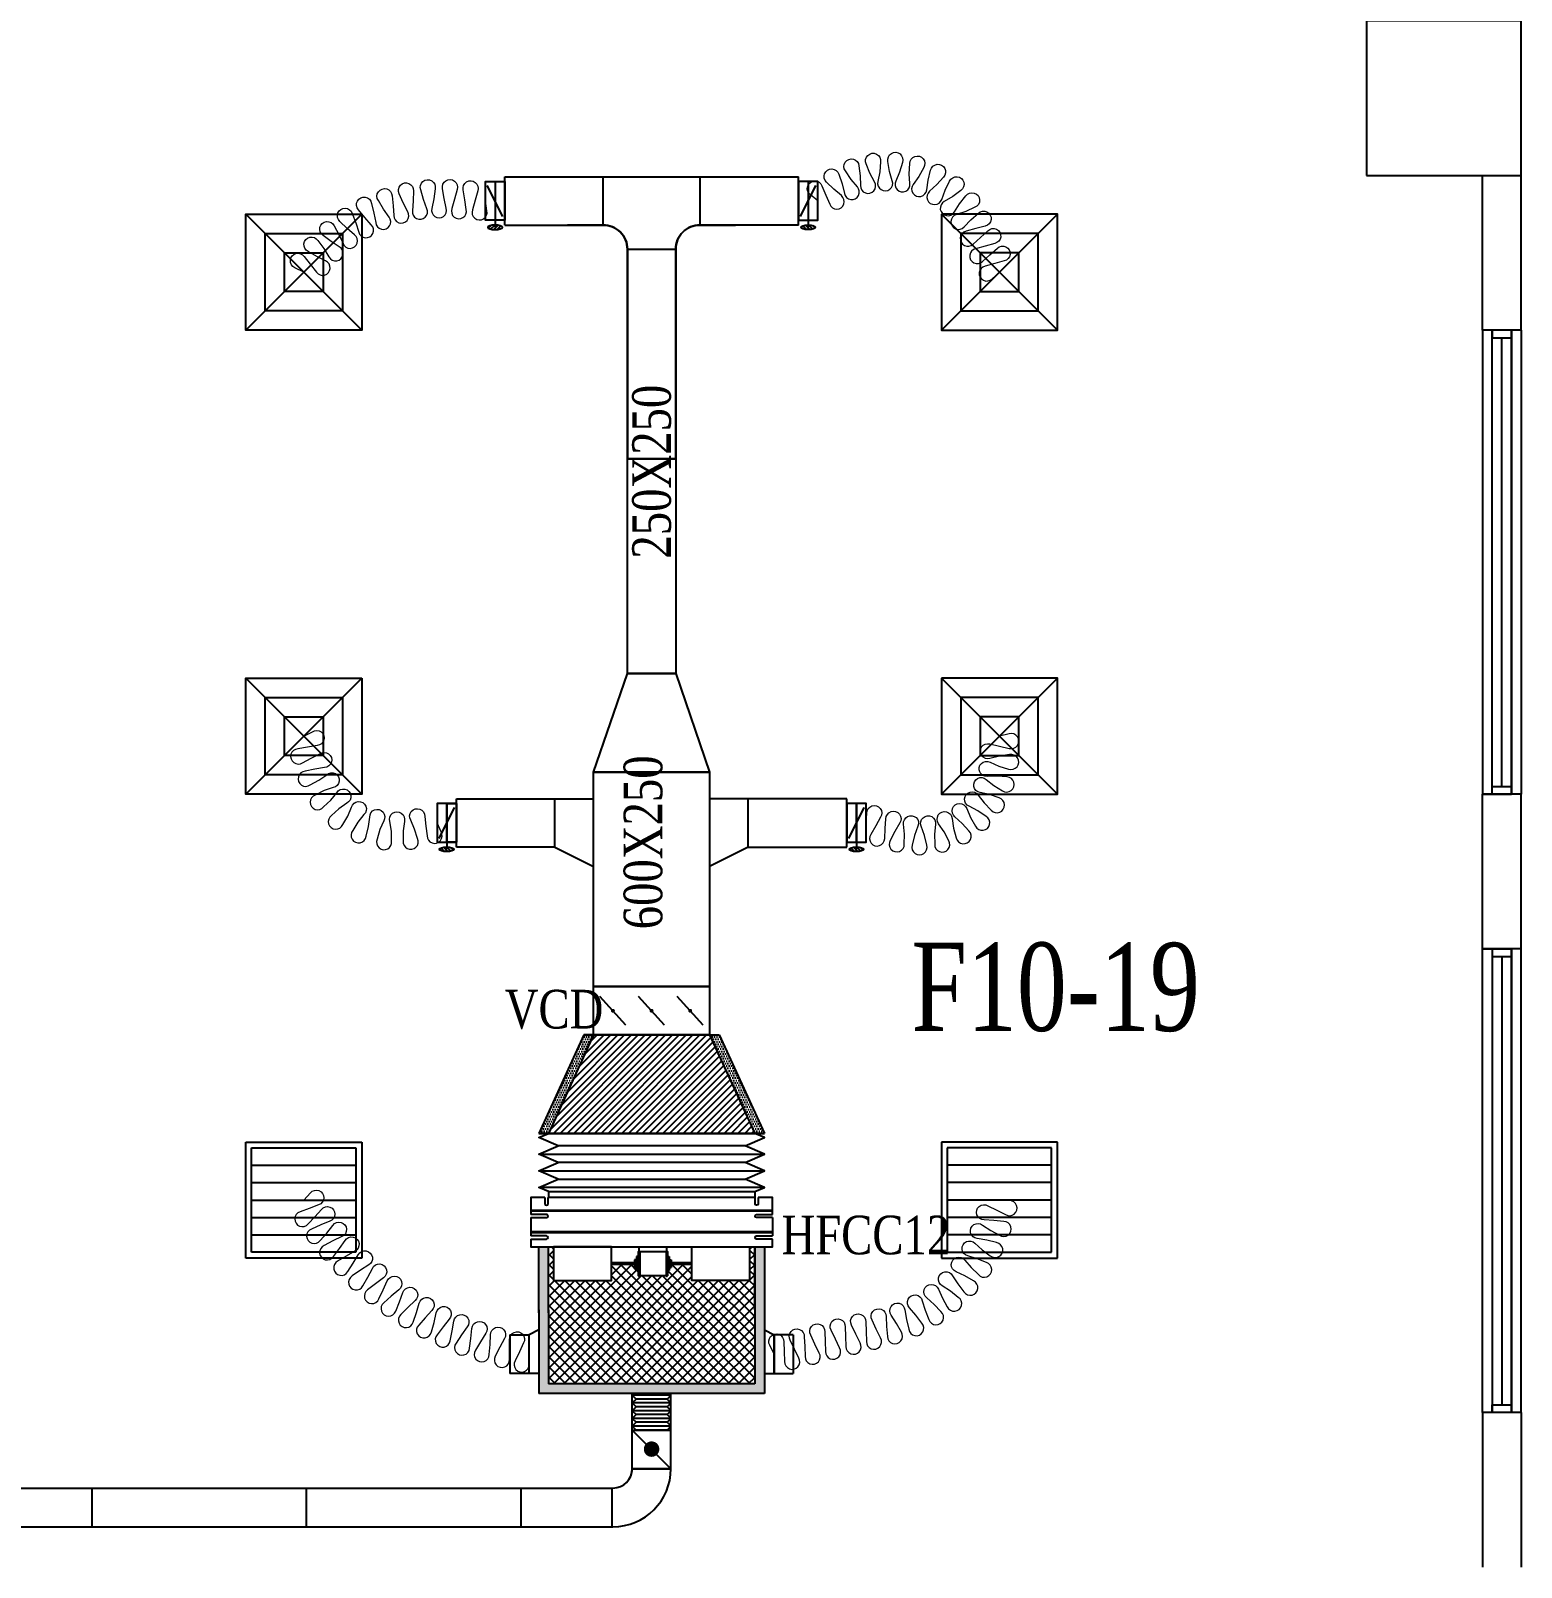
# Model space of a CAD drawing. Header units: metres. Extents: x 352651 to 1421851, y -87441 to -24441.
# Drawn here: x 1196420 to 1204132, y -48460 to -40510 of the extents above; entities that cross this region are included whole.
import ezdxf

# ---------------------------------------------------------------- set-up
doc = ezdxf.new("R2010")
doc.units = ezdxf.units.M
doc.header["$LTSCALE"] = 300
doc.header["$MEASUREMENT"] = 0
for name, color, linetype in [('bat noi mem', 4, 'CONTINUOUS'), ('CUA', 8, 'CONTINUOUS'), ('CUAGIO', 2, 'CONTINUOUS'), ('KT', 1, 'CONTINUOUS'), ('THAY', 9, 'CONTINUOUS'), ('thiet bi', 11, 'CONTINUOUS'), ('TUONG', 7, 'CONTINUOUS'), ('vach', 6, 'CONTINUOUS')]:
    doc.layers.add(name, color=color, linetype=linetype)
doc.layers.add('noi mem', color=5, linetype='BATTING', lineweight=0)
doc.styles.add('PHU', font='vntimeh.shx', dxfattribs={"width": 0.8})
doc.styles.add('ROMANS', font='romans.shx', dxfattribs={"width": 0.75, "bigfont": 'romancvn.shx'})
doc.linetypes.add('BATTING', pattern='A,0.0001,-0.1,[134,ltypeshp.shx,S=0.1,R=0,X=-0.1,Y=0],-0.2,[134,ltypeshp.shx,S=0.1,R=180,X=0.1,Y=0],-0.1', length=0.4001)
pattern_1 = [(0, (738445.674, -331490.506), (6.25, 12.5), [0, -12.5])]

# ---------------------------------------------------------------- blocks, each defined once
blk = doc.blocks.new('cot1')
at = {"layer": 'vach'}
blk.add_lwpolyline([(-400, -400), (400, -400), (400, 400), (-400, 400)], close=True, dxfattribs=at)
blk = doc.blocks.new('SAD')
at = {"layer": 'CUAGIO', "color": 8}
for p, q in [((-300, -300), (300, 300)), ((300, -300), (-300, 300))]:
    blk.add_line(p, q, dxfattribs=at)
at = {"layer": 'CUAGIO'}
blk.add_lwpolyline([(300, -300), (300, 300), (-300, 300), (-300, -300)], close=True, dxfattribs=at)
at = {"layer": 'CUAGIO', "color": 8}
for points in [[(200, -200), (200, 200), (-200, 200), (-200, -200)], [(100, -100), (100, 100), (-100, 100), (-100, -100)]]:
    blk.add_lwpolyline(points, close=True, dxfattribs=at)
blk = doc.blocks.new('SAG')
at = {"layer": 'CUAGIO'}
for p, q in [((-300, 300), (-300, -300)), ((300, 300), (-300, 300)), ((300, -300), (300, 300)), ((-300, -300), (300, -300))]:
    blk.add_line(p, q, dxfattribs=at)
at = {"layer": 'CUAGIO', "color": 8}
for p, q in [((-270, 270), (-270, -270)), ((270, 270), (-270, 270)), ((-180, -270), (-180, 270)), ((-90, -270), (-90, 270)), ((0, -270), (0, 270)), ((90, -270), (90, 270)), ((180, -270), (180, 270)), ((270, -270), (270, 270)), ((-270, -270), (270, -270))]:
    blk.add_line(p, q, dxfattribs=at)
blk = doc.blocks.new('1-van gio D200')
at = {"layer": 'CUAGIO'}
h = blk.add_hatch(dxfattribs=at)
h.set_pattern_fill('ANSI31', color=256, scale=100, style=0)
edge = h.paths.add_edge_path()
edge.add_ellipse((486127, -58494), major_axis=(-38.1, 0), ratio=0.310482, start_angle=0, end_angle=360, ccw=False)
for p, q in [((486127, -58257.4), (486127, -58494)), ((486167, -58437.3), (486087.1, -58277.5))]:
    blk.add_line(p, q, dxfattribs=at)
at = {"layer": 'CUAGIO', "const_width": 3}
for points in [[(486127, -58457.4), (486177, -58457.4), (486177, -58257.4), (486077, -58257.4), (486077, -58457.4), (486127, -58457.4)], [(486127, -58257.4), (486127, -58494)], [(486167, -58437.3), (486087.1, -58277.5)]]:
    blk.add_lwpolyline(points, dxfattribs=at)
at = {"layer": 'CUAGIO'}
blk.add_lwpolyline([(486177, -58457.4), (486077, -58457.4), (486077, -58257.4), (486177, -58257.4)], close=True, dxfattribs=at)
at = {"layer": 'CUAGIO', "const_width": 5.35}
blk.add_lwpolyline([(486130.7, -58357.4, -1), (486123.3, -58357.4, -1)], format="xyb", close=True, dxfattribs=at)
at = {"layer": 'CUAGIO', "extrusion": (0, 0, -1)}
blk.add_ellipse((486127, -58494), major_axis=(-38.1, 0), ratio=0.310482, start_param=-1.570796, end_param=4.712389, dxfattribs=at)

msp = doc.modelspace()

# ---------------------------------------------------------------- hatches: boundary and pattern name
at = {"layer": 'CUAGIO'}
h = msp.add_hatch(dxfattribs=at)
h.set_pattern_fill('DOTS', color=256, scale=200, style=0)
h.set_pattern_definition(pattern_1)
h.paths.add_polyline_path([(1199098.6, -46215.4), (1199048.6, -46215.4), (1199282.1, -45705.4), (1199332.1, -45705.4)])
h = msp.add_hatch(dxfattribs=at)
h.set_pattern_fill('ANSI31', color=256, scale=200, style=0)
h.set_pattern_definition([(45, (356591.88, -89186.35), (-17.6776695, 17.6776695), [])])
h.paths.add_polyline_path([(1199932.1, -45705.4), (1199332.1, -45705.4), (1199098.6, -46215.4), (1200165.6, -46215.4)])
h = msp.add_hatch(dxfattribs=at)
h.set_pattern_fill('DOTS', color=256, scale=200, style=0)
h.set_pattern_definition(pattern_1)
h.paths.add_polyline_path([(1199932.1, -45705.4), (1199982.1, -45705.4), (1200215.6, -46215.4), (1200165.6, -46215.4)])
h = msp.add_hatch(dxfattribs=at)
h.set_pattern_fill('DOTS', color=2, scale=200, style=0)
h.set_pattern_definition([(0, (648538.366, 9924.605), (6.25, 12.5), [0, -12.5])])
h.paths.add_polyline_path([(1200215.6, -46800.9), (1200165.6, -46800.9), (1200165.6, -47510.9), (1199098.6, -47510.9), (1199098.6, -47128.2), (1199098.6, -46800.9), (1199048.6, -46800.9), (1199048.6, -47143.2), (1199048.6, -47560.9), (1200215.6, -47560.9)])
at = {"layer": 'CUAGIO', "ltscale": 1.5}
h = msp.add_hatch(dxfattribs=at)
h.set_pattern_fill('ANSI37', color=9, scale=300, angle=360, style=0)
h.set_pattern_definition([(45, (732253.715, -651.24), (-26.5165043, 26.5165043), []), (135, (732253.715, -651.24), (-26.5165043, -26.5165043), [])])
h.paths.add_polyline_path([(1200165.6, -47510.9), (1200165.6, -46800.9), (1200139.6, -46800.9), (1200139.6, -46975.9), (1199839.6, -46975.9), (1199839.6, -46892.9), (1199734.3, -46892.9), (1199734.3, -46908.6), (1199723.8, -46908.6), (1199723.8, -46924.4), (1199713.9, -46924.4), (1199713.9, -46949.3, -1), (1199707.4, -46951.4), (1199571.2, -46951.4, -1), (1199564.8, -46949.3), (1199564.8, -46924.4), (1199554.9, -46924.4), (1199554.9, -46908.6), (1199544.3, -46908.6), (1199544.3, -46892.9), (1199424.7, -46892.9), (1199424.7, -46975.9), (1199124.7, -46975.9), (1199124.7, -46800.9), (1199098.6, -46800.9), (1199098.6, -47143.2), (1199098.6, -47510.9)])

# ---------------------------------------------------------------- linework, layer by layer
at = {"layer": 'bat noi mem'}
for p, q in [((1199098.6, -46215.4), (1200165.6, -46215.4)), ((1200165.6, -46215.4), (1199098.6, -46215.4)), ((1199048.6, -46322.5), (1200215.6, -46322.5)), ((1200115.6, -46279.7), (1199148.6, -46279.7)), ((1199048.6, -46408.2), (1200215.6, -46408.2)), ((1200115.6, -46365.4), (1199148.6, -46365.4)), ((1200215.6, -46493.9), (1199048.6, -46493.9)), ((1199148.6, -46451.1), (1200115.6, -46451.1)), ((1199532.1, -47569.6), (1199540.8, -47560.9)), ((1199732.1, -47569.6), (1199532.1, -47569.6)), ((1199532.1, -47569.6), (1199552.1, -47589.6)), ((1199552.1, -47589.6), (1199532.1, -47609.6)), ((1199732.1, -47609.6), (1199532.1, -47609.6)), ((1199532.1, -47609.6), (1199552.1, -47629.6)), ((1199712.1, -47589.6), (1199552.1, -47589.6)), ((1199732.1, -47569.6), (1199712.1, -47589.6)), ((1199712.1, -47589.6), (1199732.1, -47609.6)), ((1199732.1, -47609.6), (1199712.1, -47629.6)), ((1199732.1, -47569.6), (1199723.4, -47560.9)), ((1199552.1, -47629.6), (1199532.1, -47649.6)), ((1199732.1, -47649.6), (1199532.1, -47649.6)), ((1199532.1, -47649.6), (1199552.1, -47669.6)), ((1199552.1, -47669.6), (1199532.1, -47689.6)), ((1199732.1, -47689.6), (1199532.1, -47689.6)), ((1199532.1, -47689.6), (1199552.1, -47709.6)), ((1199712.1, -47629.6), (1199552.1, -47629.6)), ((1199712.1, -47669.6), (1199552.1, -47669.6)), ((1199712.1, -47629.6), (1199732.1, -47649.6)), ((1199732.1, -47649.6), (1199712.1, -47669.6)), ((1199712.1, -47669.6), (1199732.1, -47689.6)), ((1199732.1, -47689.6), (1199712.1, -47709.6)), ((1199552.1, -47709.6), (1199532.1, -47729.6)), ((1199732.1, -47729.6), (1199532.1, -47729.6)), ((1199532.1, -47729.6), (1199552.1, -47749.6)), ((1199712.1, -47709.6), (1199552.1, -47709.6)), ((1199712.1, -47749.6), (1199552.1, -47749.6)), ((1199712.1, -47709.6), (1199732.1, -47729.6)), ((1199732.1, -47729.6), (1199712.1, -47749.6))]:
    msp.add_line(p, q, dxfattribs=at)
for points in [[(1199098.6, -46515.4), (1199048.6, -46493.9), (1199148.6, -46451.1), (1199048.6, -46408.2), (1199148.6, -46365.4), (1199048.6, -46322.5), (1199148.6, -46279.7), (1199048.6, -46236.8), (1199098.6, -46215.4)], [(1200165.6, -46515.4), (1200215.6, -46493.9), (1200115.6, -46451.1), (1200215.6, -46408.2), (1200115.6, -46365.4), (1200215.6, -46322.5), (1200115.6, -46279.7), (1200215.6, -46236.8), (1200165.6, -46215.4)]]:
    msp.add_lwpolyline(points, dxfattribs=at)
at = {"layer": 'CUA', "linetype": 'Continuous'}
for p, q in [((1203982.1, -44459.6), (1203982.1, -42059.6)), ((1204032.1, -44419.6), (1204032.1, -42099.6)), ((1204082.1, -42059.6), (1204082.1, -44459.6)), ((1204082.1, -44459.6), (1204082.1, -42059.6)), ((1203982.1, -45259.6), (1203982.1, -47659.6)), ((1204032.1, -45299.6), (1204032.1, -47619.6)), ((1204082.1, -47659.6), (1204082.1, -45259.6)), ((1204082.1, -45259.6), (1204082.1, -47659.6))]:
    msp.add_line(p, q, dxfattribs=at)
for points in [[(1203982.1, -42059.6), (1203982.1, -42099.6), (1204082.1, -42099.6), (1204082.1, -42059.6)], [(1203982.1, -44459.6), (1203982.1, -44419.6), (1204082.1, -44419.6), (1204082.1, -44459.6)], [(1203982.1, -45259.6), (1203982.1, -45299.6), (1204082.1, -45299.6), (1204082.1, -45259.6)], [(1203982.1, -47659.6), (1203982.1, -47619.6), (1204082.1, -47619.6), (1204082.1, -47659.6)]]:
    msp.add_lwpolyline(points, close=True, dxfattribs=at)
at = {"layer": 'CUAGIO'}
for p, q in [((1198872.1, -41515.4), (1198872.1, -41265.4)), ((1199382.1, -41515.4), (1199382.1, -41265.4)), ((1199882.1, -41265.4), (1199882.1, -41515.4)), ((1200392.1, -41515.4), (1200392.1, -41265.4)), ((1199507.1, -41640.4), (1199757.1, -41640.4)), ((1198622.1, -44733.5), (1198622.1, -44483.5)), ((1198622.1, -44483.5), (1199332.1, -44483.5)), ((1199132.1, -44733.5), (1199132.1, -44483.5)), ((1200642.1, -44483.5), (1199932.1, -44483.5)), ((1200132.1, -44733.5), (1200132.1, -44483.5)), ((1200642.1, -44733.5), (1200642.1, -44483.5)), ((1199132.1, -44733.5), (1198622.1, -44733.5)), ((1199132.1, -44733.5), (1199332.1, -44833.5)), ((1200132.1, -44733.5), (1199932.1, -44833.5)), ((1200132.1, -44733.5), (1200642.1, -44733.5)), ((1199932.1, -45455.4), (1199332.1, -45455.4)), ((1199499.1, -45654.7), (1199365.2, -45506.1)), ((1199699.1, -45654.7), (1199565.2, -45506.1)), ((1199899.1, -45654.7), (1199765.2, -45506.1)), ((1199282.1, -45705.4), (1199048.6, -46215.4)), ((1199332.1, -45705.4), (1199098.6, -46215.4)), ((1199332.1, -45705.4), (1199282.1, -45705.4)), ((1199282.1, -45705.4), (1199982.1, -45705.4)), ((1199332.1, -45705.4), (1199282.1, -45705.4)), ((1199932.1, -45705.4), (1200165.6, -46215.4)), ((1199932.1, -45705.4), (1199982.1, -45705.4)), ((1199932.1, -45705.4), (1199982.1, -45705.4)), ((1199982.1, -45705.4), (1200215.6, -46215.4)), ((1200215.6, -46215.4), (1199048.6, -46215.4)), ((1199048.6, -46215.4), (1200215.6, -46215.4)), ((1199098.6, -46215.4), (1200165.6, -46215.4)), ((1200165.6, -46215.4), (1199098.6, -46215.4)), ((1199048.6, -47143.2), (1199048.6, -46800.9)), ((1199098.6, -47143.2), (1199098.6, -46800.9)), ((1200165.6, -47128.2), (1200165.6, -46800.9)), ((1199048.6, -47128.2), (1199048.6, -47560.9)), ((1199098.6, -47128.2), (1199098.6, -47510.9)), ((1200165.6, -47128.2), (1200165.6, -47509.1)), ((1198898.9, -47256.9), (1198898.9, -47456.9)), ((1198998.6, -47456.9), (1198998.6, -47256.9)), ((1198998.6, -47456.9), (1198998.6, -47256.9)), ((1198998.6, -47456.9), (1198998.6, -47256.9)), ((1200265.6, -47256.9), (1200265.6, -47456.9)), ((1200265.6, -47456.9), (1200265.6, -47256.9)), ((1200265.6, -47456.9), (1200265.6, -47256.9)), ((1200365.3, -47256.9), (1200365.3, -47456.9)), ((1198998.6, -47456.9), (1198898.9, -47456.9)), ((1200265.6, -47456.9), (1200365.3, -47456.9)), ((1199532.1, -47749.6), (1199732.1, -47949.6)), ((1199532.1, -47963.5), (1199532.1, -47752.6)), ((1199732.1, -47963.5), (1199732.1, -47752.6)), ((1199732.1, -47963.5), (1199732.1, -47752.6)), ((1199732.1, -47949.6), (1199532.1, -47949.6)), ((1189257.1, -48049.6), (1199432.1, -48049.6)), ((1196737.1, -48249.6), (1196737.1, -48049.6)), ((1197847.1, -48249.6), (1197847.1, -48049.6)), ((1198957.1, -48250.9), (1198957.1, -48050.9)), ((1199428, -48249.6), (1199428, -48049.6)), ((1192297.1, -48249.6), (1199432.1, -48249.6))]:
    msp.add_line(p, q, dxfattribs=at)
at = {"layer": 'CUAGIO', "ltscale": 1.5}
msp.add_line((1198872.1, -41265.4), (1200392.1, -41265.4), dxfattribs=at)
at = {"layer": 'CUAGIO', "color": 2}
for p, q in [((1200165.6, -46800.9), (1200165.6, -47510.9)), ((1200215.6, -46800.9), (1200215.6, -47560.9)), ((1200165.6, -47510.9), (1199098.6, -47510.9)), ((1200215.6, -47560.9), (1199048.6, -47560.9)), ((1199532.1, -47950.9), (1199532.1, -47560.9)), ((1199732.1, -47950.9), (1199732.1, -47560.9)), ((1199532.1, -47749.6), (1199732.1, -47749.6)), ((1199532.1, -47949.6), (1199732.1, -47949.6))]:
    msp.add_line(p, q, dxfattribs=at)
at = {"layer": 'CUAGIO'}
for points in [[(1198872.1, -41515.4), (1199382.1, -41515.4, -0.414214), (1199507.1, -41640.4), (1199507.1, -42725.4), (1199757.1, -42725.4), (1199757.1, -41640.4, -0.414214), (1199882.1, -41515.4), (1200067.1, -41515.4)], [(1200392.1, -41515.4), (1199882.1, -41515.4, 0.414214), (1199757.1, -41640.4), (1199757.1, -42725.4), (1199507.1, -42725.4), (1199507.1, -41640.4, 0.414214), (1199382.1, -41515.4), (1199197.1, -41515.4)]]:
    msp.add_lwpolyline(points, format="xyb", dxfattribs=at)
for points in [[(1199507.1, -43835.4), (1199507.1, -42725.4), (1199757.1, -42725.4), (1199757.1, -43835.4)], [(1199932.1, -44345.4), (1199332.1, -44345.4), (1199507.1, -43835.4), (1199757.1, -43835.4)], [(1198622.1, -44708.5), (1198572.1, -44708.5), (1198572.1, -44508.5), (1198622.1, -44508.5)], [(1200642.1, -44708.5), (1200692.1, -44708.5), (1200692.1, -44508.5), (1200642.1, -44508.5)], [(1199332.1, -45455.4), (1199932.1, -45455.4), (1199932.1, -45705.4), (1199332.1, -45705.4)]]:
    msp.add_lwpolyline(points, close=True, dxfattribs=at)
at = {"layer": 'CUAGIO', "color": 2}
msp.add_lwpolyline([(1199332.1, -44345.4), (1199932.1, -44345.4), (1199932.1, -45455.4), (1199332.1, -45455.4)], close=True, dxfattribs=at)
at = {"layer": 'CUAGIO'}
for points, const_width in [([(1199427.1, -45580.4, 1), (1199437.1, -45580.4, 1)], 10), ([(1199627.1, -45580.4, 1), (1199637.1, -45580.4, 1)], 10), ([(1199827.1, -45580.4, 1), (1199837.1, -45580.4, 1)], 10), ([(1199612.1, -47848.3, 1), (1199652.1, -47848.3, 1)], 40)]:
    msp.add_lwpolyline(points, format="xyb", close=True, dxfattribs=dict(at, const_width=const_width))
for points in [[(1198898.9, -47256.9), (1198998.6, -47256.9)], [(1199048.6, -47231.7), (1198998.6, -47256.9)], [(1200215.6, -47231.7), (1200265.6, -47256.9)], [(1200365.3, -47256.9), (1200265.6, -47256.9)], [(1199048.6, -47456.9), (1198998.6, -47456.9)], [(1200215.6, -47456.9), (1200265.6, -47456.9)]]:
    msp.add_lwpolyline(points, dxfattribs=at)
for radius in [100, 300]:
    msp.add_arc((1199432.1, -47949.6), radius, 270, 0, dxfattribs=at)
at = {"layer": 'noi mem', "linetype": 'ByBlock', "ltscale": 1.5}
for points in [[(1200492.1, -41390.4), (1200453.1, -41357, -1.333333), (1200513.6, -41312.7), (1200533.6, -41360), (1200553.6, -41407.4, 1.333333), (1200614.1, -41363.1), (1200575.1, -41329.7), (1200537.7, -41293.6, -1.333333), (1200600.7, -41252.9), (1200618.2, -41301.9), (1200629.9, -41351.3, 1.333333), (1200696.8, -41317.5), (1200664.1, -41278.8), (1200635.1, -41235.6, -1.333333), (1200705.3, -41209), (1200712.1, -41260.6), (1200713.1, -41311.3, 1.333333), (1200785.7, -41292.4), (1200761.8, -41247.7), (1200742.5, -41199.3, -1.333333), (1200816.7, -41188.1), (1200812.6, -41240), (1200802.9, -41289.8, 1.333333), (1200877.8, -41286.5), (1200863.8, -41237.8), (1200855.2, -41186.4, -1.333333), (1200930, -41191.1), (1200915.1, -41240.9), (1200895.2, -41287.6, 1.333333), (1200969.1, -41300.1), (1200965.7, -41249.5), (1200968, -41197.5, -1.333333), (1201040.2, -41217.8), (1201015.2, -41263.4), (1200985.9, -41304.8, 1.333333), (1201055.6, -41332.6), (1201062.9, -41282.4), (1201076, -41232.1, -1.333333), (1201142.4, -41267), (1201108.3, -41306.3), (1201071, -41340.7, 1.333333), (1201133.2, -41382.5), (1201150.9, -41335), (1201174.4, -41288.5, -1.333333), (1201231.9, -41336.6), (1201190.3, -41367.9), (1201146.6, -41393.7, 1.333333), (1201198.7, -41447.6), (1201226, -41404.8), (1201258.6, -41364.3, -1.333333), (1201304.8, -41423.5), (1201257.5, -41445.3), (1201209.4, -41461.3, 1.333333), (1201249, -41525), (1201284.7, -41488.9), (1201322.9, -41454.6, -1.333333), (1201358.8, -41520.5), (1201309.2, -41534), (1201259.7, -41547.6, 1.333333), (1201295.6, -41613.4), (1201333.8, -41579.1), (1201372.1, -41544.8, -1.333333), (1201408, -41610.7), (1201358.4, -41624.2), (1201308.8, -41637.8, 1.333333), (1201344.7, -41703.6), (1201383, -41669.4), (1201421.2, -41635.1, -1.333333), (1201457.1, -41700.9), (1201407.6, -41714.5), (1201358, -41728, 1.333333), (1201393.9, -41793.9), (1201432.1, -41759.6)], [(1197832.1, -41759.6), (1197786.7, -41736.1, -1.333333), (1197834.4, -41678.2), (1197866.1, -41718.4), (1197897.8, -41758.5, 1.333333), (1197945.6, -41700.7), (1197900.1, -41677.2), (1197855.4, -41651.6, -1.333333), (1197905.4, -41595.7), (1197935.7, -41637.4), (1197962.8, -41680.3, 1.333333), (1198016.3, -41627.7), (1197973.8, -41599.9), (1197932.7, -41568.8, -1.333333), (1197989.4, -41519.8), (1198014.2, -41565), (1198035.6, -41611, 1.333333), (1198095.3, -41565.6), (1198056.8, -41532.7), (1198019.9, -41496.6, -1.333333), (1198082.4, -41455.2), (1198101.3, -41503.2), (1198116.6, -41551.5, 1.333333), (1198181.6, -41514.2), (1198147.6, -41476.6), (1198115.6, -41436.1, -1.333333), (1198182.9, -41403), (1198195.5, -41453), (1198204.6, -41502.9, 1.333333), (1198273.8, -41474.2), (1198244.8, -41432.5), (1198218.3, -41388.3, -1.333333), (1198289.3, -41364), (1198295.4, -41415.2), (1198298, -41465.9, 1.333333), (1198370.3, -41446.2), (1198346.9, -41401.2), (1198326.2, -41354, -1.333333), (1198399.7, -41338.9), (1198399.2, -41390.5), (1198395.3, -41441.1, 1.333333), (1198469.6, -41430.8), (1198452.1, -41383.1), (1198437.6, -41333.7, -1.333333), (1198512.4, -41328.1), (1198505.4, -41379.2), (1198495.1, -41428.9, 1.333333), (1198570.1, -41428.1), (1198558.8, -41378.7), (1198550.4, -41328, -1.333333), (1198625.3, -41331.5), (1198612.1, -41381.2), (1198598.5, -41430.5, 1.333333), (1198673.4, -41434.8), (1198665.5, -41384.3), (1198657.6, -41333.7, -1.333333), (1198732.4, -41338), (1198718.8, -41387.3), (1198705.2, -41436.6, 1.333333), (1198780.1, -41440.9), (1198772.1, -41390.4)], [(1197832.1, -44159.6), (1197877.1, -44136.6, -1.333333), (1197901.2, -44207.6), (1197851.5, -44216.7), (1197801.8, -44225.8, 1.333333), (1197825.8, -44296.8), (1197870.8, -44273.9), (1197915.9, -44250.9, -1.333333), (1197939.9, -44321.9), (1197890.2, -44331), (1197840.1, -44341.3, 1.333333), (1197865.6, -44411.9), (1197910.7, -44387.7), (1197951, -44358.9, -1.333333), (1197985.1, -44425.7), (1197938.2, -44441.4), (1197892.1, -44464.7, 1.333333), (1197935.2, -44526.1), (1197972.8, -44490.8), (1198003.5, -44452, -1.333333), (1198054.7, -44506.8), (1198013.9, -44534.9), (1197976.1, -44569.9, 1.333333), (1198034.3, -44617.1), (1198060.7, -44572.8), (1198079.7, -44527.1, -1.333333), (1198143.9, -44565.7), (1198112.4, -44603.9), (1198085.6, -44648, 1.333333), (1198154.7, -44677.4), (1198167.9, -44627.5), (1198173.5, -44578.3, -1.333333), (1198245.9, -44597.8), (1198226.1, -44643.2), (1198212.5, -44692.9, 1.333333), (1198286.9, -44702.2), (1198285.9, -44650.6), (1198277.8, -44601.8, -1.333333), (1198352.8, -44600.6), (1198346.2, -44649.7), (1198346.8, -44701.3, 1.333333), (1198420.9, -44689.7), (1198405.8, -44640.4), (1198385.7, -44594.3, -1.333333), (1198458.1, -44574.7), (1198464, -44624.7), (1198470.4, -44674.8, 1.333333), (1198542.6, -44654.7), (1198522.1, -44608.5)], [(1200742.1, -44608.5), (1200745.4, -44557.3, -1.333333), (1200817.2, -44578.7), (1200791.8, -44623.3), (1200766.4, -44667.9, 1.333333), (1200838.3, -44689.4), (1200841.5, -44638.2), (1200844.7, -44587, -1.333333), (1200916.6, -44608.4), (1200891.2, -44653), (1200867.2, -44699.2, 1.333333), (1200939.8, -44718.1), (1200941.3, -44666), (1200936.3, -44615.8, -1.333333), (1201010.6, -44625.6), (1200992.7, -44672.9), (1200980.8, -44723.6, 1.333333), (1201055.8, -44724), (1201044.5, -44673.2), (1201027.1, -44625.7, -1.333333), (1201101.5, -44616.7), (1201095.9, -44666.9), (1201097, -44719.1, 1.333333), (1201169.8, -44700.8), (1201146.2, -44654.3), (1201117.5, -44612.7, -1.333333), (1201187.4, -44585.5), (1201194.4, -44635.5), (1201208.5, -44685.7, 1.333333), (1201274.4, -44649.9), (1201239.9, -44610.8), (1201201.8, -44577.6, -1.333333), (1201262.7, -44533.8), (1201282, -44580.5), (1201308.1, -44625.6, 1.333333), (1201363, -44574.5), (1201319.9, -44545.2), (1201274.7, -44522.6, -1.333333), (1201322.8, -44465), (1201353.1, -44505.4), (1201389.7, -44542.6, 1.333333), (1201430.1, -44479.4), (1201381, -44461.8), (1201331.6, -44451.2, -1.333333), (1201363.8, -44383.4), (1201403.3, -44415), (1201447.9, -44441.9, 1.333333), (1201471.4, -44370.7), (1201419.5, -44365.8), (1201369, -44367.8, -1.333333), (1201383.3, -44294.2), (1201429.3, -44314.9), (1201479.3, -44329.9, 1.333333), (1201484.2, -44255), (1201432.7, -44263.2), (1201382.8, -44275.1, -1.333333), (1201382.4, -44200.1), (1201432.5, -44211.4), (1201482.5, -44222.7, 1.333333), (1201482.1, -44147.7), (1201432.1, -44159.6)], [(1197832.1, -46559.6), (1197867.3, -46522.2, -1.333333), (1197909, -46584.5), (1197861.1, -46602.8), (1197813.2, -46621.1, 1.333333), (1197855, -46683.4), (1197890.1, -46646), (1197924.4, -46608.1, -1.333333), (1197967.3, -46669.6), (1197919.9, -46688.7), (1197872.8, -46709.5, 1.333333), (1197917.6, -46769.6), (1197951, -46730.4), (1197982.8, -46690.5, -1.333333), (1198029.5, -46749.1), (1197983.4, -46771.2), (1197937.7, -46794.9, 1.333333), (1197986.2, -46852.1), (1198017, -46810.8), (1198046.3, -46768.9, -1.333333), (1198096.6, -46824.6), (1198052, -46849.5), (1198007.8, -46876, 1.333333), (1198059.9, -46930), (1198088.1, -46886.9), (1198114.6, -46843.3, -1.333333), (1198168.3, -46895.6), (1198125.3, -46923.3), (1198083, -46952.6, 1.333333), (1198138.3, -47003.2), (1198163.7, -46958.4), (1198187.4, -46913.1, -1.333333), (1198244.3, -46962), (1198203.2, -46992.3), (1198162.8, -47024.2, 1.333333), (1198221.2, -47071.3), (1198243.7, -47024.9), (1198264.6, -46978.3, -1.333333), (1198324.4, -47023.5), (1198285.3, -47056.3), (1198246.9, -47090.7, 1.333333), (1198308.2, -47134), (1198327.8, -47086.3), (1198345.6, -47038.4, -1.333333), (1198408.2, -47079.8), (1198371.2, -47115), (1198335.1, -47151.7, 1.333333), (1198399, -47191), (1198415.5, -47142.3), (1198430.3, -47093.4, -1.333333), (1198495.4, -47130.7), (1198460.7, -47168.2), (1198427, -47207.1, 1.333333), (1198493.2, -47242.3), (1198506.6, -47192.6), (1198518.3, -47142.8, -1.333333), (1198585.6, -47176), (1198553.3, -47215.6), (1198522.1, -47256.5, 1.333333), (1198590.5, -47287.5), (1198600.7, -47237.1), (1198609.3, -47186.7, -1.333333), (1198678.5, -47215.5), (1198648.8, -47257), (1198620.2, -47299.9, 1.333333), (1198690.4, -47326.5), (1198697.4, -47275.5), (1198702.8, -47224.7, -1.333333), (1198773.7, -47249.1), (1198746.7, -47292.4), (1198720.9, -47337, 1.333333), (1198792.5, -47359.1), (1198796.4, -47307.8), (1198798.5, -47256.7, -1.333333), (1198870.8, -47276.6), (1198846.6, -47321.6), (1198823.6, -47367.7, 1.333333), (1198896.5, -47385.3), (1198897.2, -47333.8), (1198897.1, -47282.5, -1.333333), (1198970.2, -47299.2), (1198947.9, -47345.4), (1198925.6, -47391.5, 1.333333), (1198998.7, -47408.2), (1198998.6, -47356.9)], [(1200265.6, -47356.9), (1200243.8, -47310.8, -1.333333), (1200316.6, -47292.9), (1200318.6, -47343.9), (1200320.5, -47394.9, 1.333333), (1200393.4, -47377.1), (1200371.5, -47331), (1200349.6, -47284.8, -1.333333), (1200422.4, -47267), (1200424.4, -47318), (1200426.4, -47369, 1.333333), (1200499.2, -47351.1), (1200477.3, -47305), (1200455.4, -47258.8, -1.333333), (1200528.3, -47241), (1200530.2, -47292), (1200532.2, -47343, 1.333333), (1200605, -47325.1), (1200583.2, -47279), (1200561.3, -47232.9, -1.333333), (1200634.1, -47215), (1200636.1, -47266), (1200638, -47317, 1.333333), (1200710.9, -47299.1), (1200689, -47253), (1200667.1, -47206.9, -1.333333), (1200739.9, -47189), (1200741.9, -47240), (1200743.9, -47291, 1.333333), (1200816.7, -47273.1), (1200794.8, -47227), (1200772.8, -47181, -1.333333), (1200845.6, -47162.9), (1200847.7, -47213.8), (1200852.6, -47265.1, 1.333333), (1200924.4, -47243.2), (1200899.8, -47197.9), (1200872.5, -47155.3, -1.333333), (1200942.6, -47128.5), (1200950.7, -47178.4), (1200962.6, -47228.5, 1.333333), (1201030.7, -47197), (1201000.1, -47155.5), (1200967.2, -47117.1, -1.333333), (1201032.9, -47080.9), (1201047.8, -47129.2), (1201066.5, -47177.2, 1.333333), (1201129.6, -47136.6), (1201093.6, -47099.7), (1201055.8, -47066.2, -1.333333), (1201115.9, -47021.3), (1201137.3, -47067.1), (1201162.4, -47112.1, 1.333333), (1201219.3, -47063.2), (1201178.6, -47031.6), (1201136.5, -47003.6, -1.333333), (1201189.9, -46950.9), (1201217.4, -46993.4), (1201248.4, -47034.4, 1.333333), (1201298, -46978.2), (1201253.4, -46952.5), (1201207.8, -46930.5, -1.333333), (1201253.5, -46871), (1201286.5, -46909.2), (1201323, -46945.7, 1.333333), (1201364.4, -46883.1), (1201316.6, -46863.8), (1201268.5, -46848.3, -1.333333), (1201305.5, -46783.1), (1201343.5, -46816.4), (1201384.6, -46847.5, 1.333333), (1201417, -46779.9), (1201367, -46767.3), (1201317.2, -46758.6, -1.333333), (1201344.9, -46688.9), (1201387.2, -46716.7), (1201432.1, -46741.8, 1.333333), (1201454.9, -46670.4), (1201403.7, -46664.8), (1201352.8, -46661.6, -1.333333), (1201372.4, -46589.2), (1201418, -46612.2), (1201463.6, -46635.1, 1.333333), (1201483.1, -46562.7), (1201432.1, -46559.6)]]:
    msp.add_lwpolyline(points, format="xyb", dxfattribs=at)
at = {"layer": 'THAY', "linetype": 'Continuous'}
for p, q in [((1204132.1, -42059.6), (1204132.1, -44459.6)), ((1204132.1, -47659.6), (1204132.1, -45259.6))]:
    msp.add_line(p, q, dxfattribs=at)
for points in [[(1203932.1, -42059.6), (1203932.1, -44459.6), (1204082.1, -44459.6), (1204082.1, -42059.6)], [(1203932.1, -47659.6), (1203932.1, -45259.6), (1204082.1, -45259.6), (1204082.1, -47659.6)]]:
    msp.add_lwpolyline(points, close=True, dxfattribs=at)
at = {"layer": 'thiet bi'}
for p, q in [((1199098.6, -46515.4), (1200165.6, -46515.4)), ((1199098.6, -46515.4), (1199098.6, -46546.9)), ((1200165.6, -46515.4), (1200165.6, -46546.9)), ((1200257.6, -46612.9), (1199006.6, -46612.9)), ((1200257.6, -46617.9), (1199006.6, -46617.9)), ((1200257.6, -46723.9), (1199006.6, -46723.9)), ((1200257.6, -46728.9), (1199006.6, -46728.9)), ((1199568, -46823), (1199568, -46800.9)), ((1199710.7, -46823), (1199710.7, -46800.9)), ((1199544.3, -46883.8), (1199424.7, -46883.8)), ((1199424.7, -46883.8), (1199424.7, -46892.9)), ((1199544.3, -46892.9), (1199424.7, -46892.9)), ((1199554.9, -46868.2), (1199544.3, -46868.2)), ((1199544.3, -46868.2), (1199544.3, -46908.6)), ((1199564.8, -46852.4), (1199554.9, -46852.4)), ((1199554.9, -46852.4), (1199554.9, -46924.4)), ((1199571.2, -46825.3), (1199571.2, -46951.4)), ((1199707.4, -46825.3), (1199707.4, -46951.4)), ((1199713.9, -46852.4), (1199723.8, -46852.4)), ((1199723.8, -46852.4), (1199723.8, -46924.4)), ((1199723.8, -46868.2), (1199734.3, -46868.2)), ((1199734.3, -46868.2), (1199734.3, -46908.6)), ((1199839.6, -46883.8), (1199734.3, -46883.8)), ((1199839.6, -46892.9), (1199734.3, -46892.9)), ((1199554.9, -46908.6), (1199544.3, -46908.6)), ((1199564.8, -46924.4), (1199554.9, -46924.4)), ((1199713.9, -46924.4), (1199723.8, -46924.4)), ((1199723.8, -46908.6), (1199734.3, -46908.6))]:
    msp.add_line(p, q, dxfattribs=at)
for points in [[(1199080.6, -46546.9), (1199006.6, -46546.9), (1199006.6, -46634.4)], [(1200167.6, -46546.9), (1199096.6, -46546.9)], [(1200257.6, -46634.4), (1200257.6, -46546.9), (1200183.6, -46546.9)], [(1199006.6, -46650.4), (1199006.6, -46745.4)], [(1200257.6, -46650.4), (1200257.6, -46745.4)], [(1199006.6, -46761.4), (1199006.6, -46800.9), (1200257.6, -46800.9), (1200257.6, -46761.4)]]:
    msp.add_lwpolyline(points, dxfattribs=at)
for points in [[(1199080.6, -46546.9), (1199080.6, -46578.9, 1), (1199096.6, -46578.9), (1199096.6, -46546.9)], [(1200183.6, -46546.9), (1200183.6, -46578.9, -1), (1200167.6, -46578.9), (1200167.6, -46546.9)], [(1199006.6, -46650.4), (1199088.6, -46650.4, 1), (1199088.6, -46634.4), (1199006.6, -46634.4)], [(1200257.6, -46650.4), (1200175.6, -46650.4, -1), (1200175.6, -46634.4), (1200257.6, -46634.4)], [(1199006.6, -46761.4), (1199088.6, -46761.4, 1), (1199088.6, -46745.4), (1199006.6, -46745.4)], [(1200257.6, -46761.4), (1200175.6, -46761.4, -1), (1200175.6, -46745.4), (1200257.6, -46745.4)]]:
    msp.add_lwpolyline(points, format="xyb", dxfattribs=at)
for points in [[(1199124.7, -46975.9), (1199424.7, -46975.9), (1199424.7, -46800.9), (1199124.7, -46800.9)], [(1200139.6, -46975.9), (1199839.6, -46975.9), (1199839.6, -46800.9), (1200139.6, -46800.9)], [(1199713.9, -46951.4), (1199564.8, -46951.4), (1199564.8, -46825.3), (1199713.9, -46825.3)]]:
    msp.add_lwpolyline(points, close=True, dxfattribs=at)
for centre, start, end in [((1199568, -46826.4), 18.04953, 161.95047), ((1199710.7, -46826.4), 18.04953, 161.95047), ((1199568, -46950.4), 198.04953, 341.95047), ((1199710.7, -46950.4), 198.04953, 341.95047)]:
    msp.add_arc(centre, 3.41, start, end, dxfattribs=at)
at = {"layer": 'TUONG'}
for p, q in [((1203932.1, -42059.6), (1203932.1, -41259.6)), ((1204132.1, -42059.6), (1204132.1, -41259.6)), ((1204132.1, -42059.6), (1203932.1, -42059.6)), ((1203932.1, -45259.6), (1203932.1, -44459.6)), ((1204132.1, -44459.6), (1203932.1, -44459.6)), ((1204132.1, -45259.6), (1204132.1, -44459.6)), ((1204132.1, -45259.6), (1203932.1, -45259.6)), ((1203932.1, -47659.6), (1203932.1, -48459.6)), ((1204132.1, -47659.6), (1203932.1, -47659.6)), ((1204132.1, -47659.6), (1204132.1, -48459.6))]:
    msp.add_line(p, q, dxfattribs=at)

# ---------------------------------------------------------------- block references
at = {"layer": 'CUAGIO'}
msp.add_blockref('1-van gio D200', (712695.1, 16967), dxfattribs=at)
at = {"layer": 'CUAGIO', "xscale": -1}
for p in [(1686569.2, 16967), (1684699.2, 13748.9), (1686819.2, 13748.9)]:
    msp.add_blockref('1-van gio D200', p, dxfattribs=at)
for name, p, rotation in [('SAD', (1197832.1, -41759.6), 180), ('SAD', (1197832.1, -44159.6), 180), ('SAG', (1197832.1, -46559.6), 270)]:
    msp.add_blockref(name, p, dxfattribs=dict(at, rotation=rotation))
at = {"layer": 'CUAGIO'}
for name, p, rotation in [('SAD', (1201432.1, -41759.6), 180), ('SAD', (1201432.1, -44159.6), 180), ('SAG', (1201432.1, -46559.6), 90)]:
    msp.add_blockref(name, p, dxfattribs=dict(at, rotation=rotation))
at = {"layer": 'vach'}
msp.add_blockref('cot1', (1203732.1, -40859.6), dxfattribs=at)

# ---------------------------------------------------------------- texts
at = {"layer": 'CUAGIO', "color": 2, "char_height": 200, "attachment_point": 1, "rotation": 90, "style": 'PHU'}
for s, insert, width in [('250x250', (1199531.8, -43241), 788.836), ('600x250', (1199487.4, -45158.8), 1155.253)]:
    msp.add_mtext(s, dxfattribs=dict(at, insert=insert, width=width))
at = {"layer": 'CUAGIO', "color": 2, "char_height": 200, "attachment_point": 1, "style": 'PHU'}
for s, insert, width in [('VCD', (1198872.4, -45472), 439.881), ('hfcc12', (1200304.3, -46640.2), 911.262)]:
    msp.add_mtext(s, dxfattribs=dict(at, insert=insert, width=width))
at = {"layer": 'KT', "ltscale": 1.5, "insert": (1200976.6, -45228.3), "char_height": 456.096, "width": 2517.297, "attachment_point": 1, "style": 'ROMANS'}
msp.add_mtext('{\\fTimes New Roman|b0|i0|c0|p18;F10-19}', dxfattribs=at)

doc.saveas('drawing.dxf')
